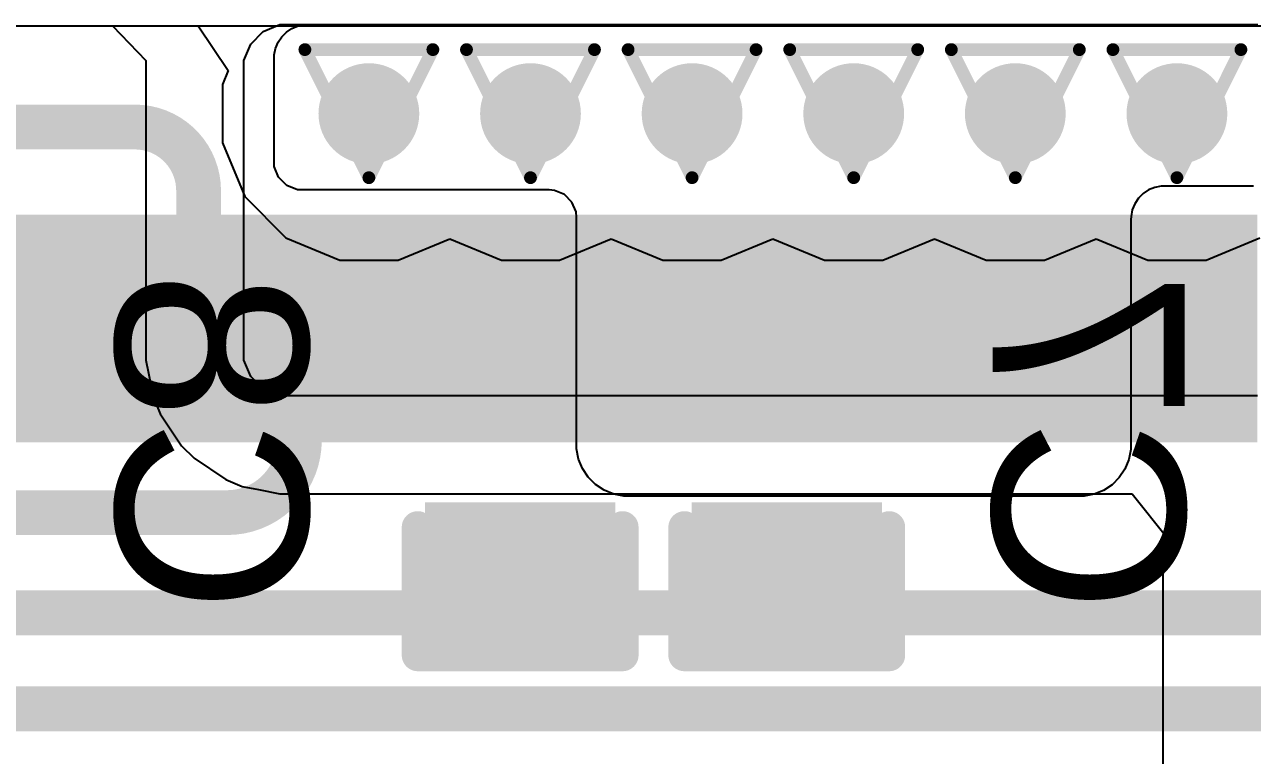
# Model space of a CAD drawing. Header units: inches. Extents: x -5 to 234, y -4 to 104.
# Drawn here: x 51.809 to 56.682, y 33.346 to 36.246 of the extents above; entities that cross this region are included whole.
import ezdxf

# ---------------------------------------------------------------- set-up
doc = ezdxf.new("R2010")
doc.units = ezdxf.units.IN
for name, color, linetype in [('Bottom Layer', 5, 'Continuous'), ('Bottom Overlay', 54, 'Continuous'), ('Bottom Paste', 16, 'Continuous'), ('Bottom Solder', 6, 'Continuous'), ('Drill Drawing', 1, 'Continuous'), ('GND', 16, 'Continuous'), ('POWER', 76, 'Continuous'), ('Top Layer', 1, 'Continuous'), ('Top Solder', 216, 'Continuous'), ('Via Holes', 16, 'Continuous')]:
    doc.layers.add(name, color=color, linetype=linetype)
doc.styles.add('Arial', font='', dxfattribs={"height": 0.2})
doc.styles.get('Arial').set_extended_font_data('Arial')

# ---------------------------------------------------------------- blocks, each defined once
blk = doc.blocks.new('DF40C_100DS_0_4V_51__8')
at = {"layer": 'Top Layer'}
for points in [[(-19.3, 0.35), (-19.1, 0.35), (-19.1, -0.35), (-19.3, -0.35)], [(-18.9, 0.35), (-18.7, 0.35), (-18.7, -0.35), (-18.9, -0.35)], [(-18.5, 0.35), (-18.3, 0.35), (-18.3, -0.35), (-18.5, -0.35)], [(-18.1, 0.35), (-17.9, 0.35), (-17.9, -0.35), (-18.1, -0.35)], [(-17.7, 0.35), (-17.5, 0.35), (-17.5, -0.35), (-17.7, -0.35)], [(-17.3, 0.35), (-17.1, 0.35), (-17.1, -0.35), (-17.3, -0.35)], [(-16.9, 0.35), (-16.7, 0.35), (-16.7, -0.35), (-16.9, -0.35)], [(-16.5, 0.35), (-16.3, 0.35), (-16.3, -0.35), (-16.5, -0.35)], [(-16.1, 0.35), (-15.9, 0.35), (-15.9, -0.35), (-16.1, -0.35)], [(-15.7, 0.35), (-15.5, 0.35), (-15.5, -0.35), (-15.7, -0.35)], [(-15.3, 0.35), (-15.1, 0.35), (-15.1, -0.35), (-15.3, -0.35)], [(-14.9, 0.35), (-14.7, 0.35), (-14.7, -0.35), (-14.9, -0.35)]]:
    blk.add_hatch(color=1, dxfattribs=at).paths.add_polyline_path(points)
at = {"layer": 'Top Solder'}
for points in [[(-19.8016, 0.4516), (-19.3984, 0.4516), (-19.3984, -0.4516), (-19.8016, -0.4516)], [(-19.4016, 0.4516), (-18.9984, 0.4516), (-18.9984, -0.4516), (-19.4016, -0.4516)], [(-19.0016, 0.4516), (-18.5984, 0.4516), (-18.5984, -0.4516), (-19.0016, -0.4516)], [(-18.6016, 0.4516), (-18.1984, 0.4516), (-18.1984, -0.4516), (-18.6016, -0.4516)], [(-18.2016, 0.4516), (-17.7984, 0.4516), (-17.7984, -0.4516), (-18.2016, -0.4516)], [(-17.8016, 0.4516), (-17.3984, 0.4516), (-17.3984, -0.4516), (-17.8016, -0.4516)], [(-17.4016, 0.4516), (-16.9984, 0.4516), (-16.9984, -0.4516), (-17.4016, -0.4516)], [(-17.0016, 0.4516), (-16.5984, 0.4516), (-16.5984, -0.4516), (-17.0016, -0.4516)], [(-16.6016, 0.4516), (-16.1984, 0.4516), (-16.1984, -0.4516), (-16.6016, -0.4516)], [(-16.2016, 0.4516), (-15.7984, 0.4516), (-15.7984, -0.4516), (-16.2016, -0.4516)], [(-15.8016, 0.4516), (-15.3984, 0.4516), (-15.3984, -0.4516), (-15.8016, -0.4516)], [(-15.4016, 0.4516), (-14.9984, 0.4516), (-14.9984, -0.4516), (-15.4016, -0.4516)], [(-15.0016, 0.4516), (-14.5984, 0.4516), (-14.5984, -0.4516), (-15.0016, -0.4516)]]:
    blk.add_hatch(color=216, dxfattribs=at).paths.add_polyline_path(points)
blk = doc.blocks.new('C___0402_B_150')
at = {"layer": 'Bottom Layer'}
for points in [[(-0.2413, 0.3175), (-0.2413, -0.3175), (-0.6985, -0.3175), (-0.6985, 0.3175)], [(0.6985, 0.3175), (0.6985, -0.3175), (0.2413, -0.3175), (0.2413, 0.3175)]]:
    blk.add_hatch(color=5, dxfattribs=at).paths.add_polyline_path(points)
at = {"layer": 'Bottom Paste'}
for points in [[(-0.2413, 0.3175), (-0.2413, -0.3175), (-0.6985, -0.3175), (-0.6985, 0.3175)], [(0.6985, 0.3175), (0.6985, -0.3175), (0.2413, -0.3175), (0.2413, 0.3175)]]:
    blk.add_hatch(color=16, dxfattribs=at).paths.add_polyline_path(points)
at = {"layer": 'Bottom Solder'}
for points in [[(-0.1813, 0.3775), (-0.1813, -0.3775), (-0.7585, -0.3775), (-0.7585, 0.3775)], [(0.7585, 0.3775), (0.7585, -0.3775), (0.1813, -0.3775), (0.1813, 0.3775)]]:
    blk.add_hatch(color=6, dxfattribs=at).paths.add_polyline_path(points)
at = {"layer": 'Bottom Overlay'}
for points in [[(-0.7874, 0.4064, 0.127, 0.127, 0), (-0.7874, -0.4064, 0.127, 0.127, 0)], [(-0.7874, 0.4064, 0.127, 0.127, 0), (-0.2794, 0.4064, 0.127, 0.127, 0)], [(0.2794, 0.4064, 0.127, 0.127, 0), (0.7874, 0.4064, 0.127, 0.127, 0)], [(0.7874, 0.4064, 0.127, 0.127, 0), (0.7874, -0.4064, 0.127, 0.127, 0)], [(-0.7874, -0.4064, 0.127, 0.127, 0), (-0.2794, -0.4064, 0.127, 0.127, 0)], [(0.2794, -0.4064, 0.127, 0.127, 0), (0.7874, -0.4064, 0.127, 0.127, 0)]]:
    blk.add_lwpolyline(points, format="xyseb", dxfattribs=at)
for points in [[(-0.8191, 0.4064, 0.0635, 0.0635, 1), (-0.7556, 0.4064, 0.0635, 0.0635, 1)], [(-0.8191, 0.4064, 0.0635, 0.0635, 1), (-0.7556, 0.4064, 0.0635, 0.0635, 1)], [(-0.3111, 0.4064, 0.0635, 0.0635, 1), (-0.2477, 0.4064, 0.0635, 0.0635, 1)], [(0.2477, 0.4064, 0.0635, 0.0635, 1), (0.3111, 0.4064, 0.0635, 0.0635, 1)], [(0.7556, 0.4064, 0.0635, 0.0635, 1), (0.8191, 0.4064, 0.0635, 0.0635, 1)], [(0.7556, 0.4064, 0.0635, 0.0635, 1), (0.8191, 0.4064, 0.0635, 0.0635, 1)], [(-0.8191, -0.4064, 0.0635, 0.0635, 1), (-0.7556, -0.4064, 0.0635, 0.0635, 1)], [(-0.8191, -0.4064, 0.0635, 0.0635, 1), (-0.7556, -0.4064, 0.0635, 0.0635, 1)], [(-0.3111, -0.4064, 0.0635, 0.0635, 1), (-0.2477, -0.4064, 0.0635, 0.0635, 1)], [(0.2477, -0.4064, 0.0635, 0.0635, 1), (0.3111, -0.4064, 0.0635, 0.0635, 1)], [(0.7556, -0.4064, 0.0635, 0.0635, 1), (0.8191, -0.4064, 0.0635, 0.0635, 1)], [(0.7556, -0.4064, 0.0635, 0.0635, 1), (0.8191, -0.4064, 0.0635, 0.0635, 1)]]:
    blk.add_lwpolyline(points, format="xyseb", close=True, dxfattribs=at)
blk = doc.blocks.new('C___0402_B_151')
at = {"layer": 'Bottom Layer'}
for points in [[(-0.2413, 0.3175), (-0.2413, -0.3175), (-0.6985, -0.3175), (-0.6985, 0.3175)], [(0.6985, 0.3175), (0.6985, -0.3175), (0.2413, -0.3175), (0.2413, 0.3175)]]:
    blk.add_hatch(color=5, dxfattribs=at).paths.add_polyline_path(points)
at = {"layer": 'Bottom Paste'}
for points in [[(-0.2413, 0.3175), (-0.2413, -0.3175), (-0.6985, -0.3175), (-0.6985, 0.3175)], [(0.6985, 0.3175), (0.6985, -0.3175), (0.2413, -0.3175), (0.2413, 0.3175)]]:
    blk.add_hatch(color=16, dxfattribs=at).paths.add_polyline_path(points)
at = {"layer": 'Bottom Solder'}
for points in [[(-0.1813, 0.3775), (-0.1813, -0.3775), (-0.7585, -0.3775), (-0.7585, 0.3775)], [(0.7585, 0.3775), (0.7585, -0.3775), (0.1813, -0.3775), (0.1813, 0.3775)]]:
    blk.add_hatch(color=6, dxfattribs=at).paths.add_polyline_path(points)
at = {"layer": 'Bottom Overlay'}
for points in [[(-0.2794, 0.4064, 0.127, 0.127, 0), (-0.7874, 0.4064, 0.127, 0.127, 0)], [(-0.7874, 0.4064, 0.127, 0.127, 0), (-0.7874, -0.4064, 0.127, 0.127, 0)], [(0.2794, 0.4064, 0.127, 0.127, 0), (0.7874, 0.4064, 0.127, 0.127, 0)], [(0.7874, 0.4064, 0.127, 0.127, 0), (0.7874, -0.4064, 0.127, 0.127, 0)], [(-0.7874, -0.4064, 0.127, 0.127, 0), (-0.2794, -0.4064, 0.127, 0.127, 0)], [(0.2794, -0.4064, 0.127, 0.127, 0), (0.7874, -0.4064, 0.127, 0.127, 0)]]:
    blk.add_lwpolyline(points, format="xyseb", dxfattribs=at)
for points in [[(-0.8191, 0.4064, 0.0635, 0.0635, 1), (-0.7556, 0.4064, 0.0635, 0.0635, 1)], [(-0.8191, 0.4064, 0.0635, 0.0635, 1), (-0.7556, 0.4064, 0.0635, 0.0635, 1)], [(-0.3112, 0.4064, 0.0635, 0.0635, 1), (-0.2477, 0.4064, 0.0635, 0.0635, 1)], [(0.2477, 0.4064, 0.0635, 0.0635, 1), (0.3111, 0.4064, 0.0635, 0.0635, 1)], [(0.7556, 0.4064, 0.0635, 0.0635, 1), (0.8191, 0.4064, 0.0635, 0.0635, 1)], [(0.7556, 0.4064, 0.0635, 0.0635, 1), (0.8191, 0.4064, 0.0635, 0.0635, 1)], [(-0.8191, -0.4064, 0.0635, 0.0635, 1), (-0.7556, -0.4064, 0.0635, 0.0635, 1)], [(-0.8191, -0.4064, 0.0635, 0.0635, 1), (-0.7556, -0.4064, 0.0635, 0.0635, 1)], [(-0.3112, -0.4064, 0.0635, 0.0635, 1), (-0.2477, -0.4064, 0.0635, 0.0635, 1)], [(0.2477, -0.4064, 0.0635, 0.0635, 1), (0.3111, -0.4064, 0.0635, 0.0635, 1)], [(0.7556, -0.4064, 0.0635, 0.0635, 1), (0.8191, -0.4064, 0.0635, 0.0635, 1)], [(0.7556, -0.4064, 0.0635, 0.0635, 1), (0.8191, -0.4064, 0.0635, 0.0635, 1)]]:
    blk.add_lwpolyline(points, format="xyseb", close=True, dxfattribs=at)

msp = doc.modelspace()

# ---------------------------------------------------------------- hatches: boundary and pattern name
at = {"layer": 'Bottom Layer'}
h = msp.add_hatch(color=5, dxfattribs=at)
edge = h.paths.add_edge_path()
edge.add_arc((53.1757, 35.8924), 0.2, 0, 360)
h = msp.add_hatch(color=5, dxfattribs=at)
edge = h.paths.add_edge_path()
edge.add_arc((53.8171, 35.8924), 0.2, 0, 360)
h = msp.add_hatch(color=5, dxfattribs=at)
edge = h.paths.add_edge_path()
edge.add_arc((54.4585, 35.8924), 0.2, 0, 360)
h = msp.add_hatch(color=5, dxfattribs=at)
edge = h.paths.add_edge_path()
edge.add_arc((55.0999, 35.8924), 0.2, 0, 360)
h = msp.add_hatch(color=5, dxfattribs=at)
edge = h.paths.add_edge_path()
edge.add_arc((55.7413, 35.8924), 0.2, 0, 360)
h = msp.add_hatch(color=5, dxfattribs=at)
edge = h.paths.add_edge_path()
edge.add_arc((56.3827, 35.8924), 0.2, 0, 360)
at = {"layer": 'GND'}
h = msp.add_hatch(color=16, dxfattribs=at)
edge = h.paths.add_edge_path()
edge.add_arc((53.1757, 35.8924), 0.2, 0, 360)
h = msp.add_hatch(color=16, dxfattribs=at)
edge = h.paths.add_edge_path()
edge.add_arc((53.8171, 35.8924), 0.2, 0, 360)
h = msp.add_hatch(color=16, dxfattribs=at)
edge = h.paths.add_edge_path()
edge.add_arc((54.4585, 35.8924), 0.2, 0, 360)
h = msp.add_hatch(color=16, dxfattribs=at)
edge = h.paths.add_edge_path()
edge.add_arc((55.0999, 35.8924), 0.2, 0, 360)
h = msp.add_hatch(color=16, dxfattribs=at)
edge = h.paths.add_edge_path()
edge.add_arc((55.7413, 35.8924), 0.2, 0, 360)
h = msp.add_hatch(color=16, dxfattribs=at)
edge = h.paths.add_edge_path()
edge.add_arc((56.3827, 35.8924), 0.2, 0, 360)
at = {"layer": 'POWER'}
h = msp.add_hatch(color=76, dxfattribs=at)
edge = h.paths.add_edge_path()
edge.add_arc((53.1757, 35.8924), 0.2, 0, 360)
h = msp.add_hatch(color=76, dxfattribs=at)
edge = h.paths.add_edge_path()
edge.add_arc((53.8171, 35.8924), 0.2, 0, 360)
h = msp.add_hatch(color=76, dxfattribs=at)
edge = h.paths.add_edge_path()
edge.add_arc((54.4585, 35.8924), 0.2, 0, 360)
h = msp.add_hatch(color=76, dxfattribs=at)
edge = h.paths.add_edge_path()
edge.add_arc((55.0999, 35.8924), 0.2, 0, 360)
h = msp.add_hatch(color=76, dxfattribs=at)
edge = h.paths.add_edge_path()
edge.add_arc((55.7413, 35.8924), 0.2, 0, 360)
h = msp.add_hatch(color=76, dxfattribs=at)
edge = h.paths.add_edge_path()
edge.add_arc((56.3827, 35.8924), 0.2, 0, 360)
at = {"layer": 'Top Layer'}
h = msp.add_hatch(color=1, dxfattribs=at)
edge = h.paths.add_edge_path()
edge.add_arc((53.1757, 35.8924), 0.2, 0, 360)
h = msp.add_hatch(color=1, dxfattribs=at)
edge = h.paths.add_edge_path()
edge.add_arc((53.8171, 35.8924), 0.2, 0, 360)
h = msp.add_hatch(color=1, dxfattribs=at)
edge = h.paths.add_edge_path()
edge.add_arc((54.4585, 35.8924), 0.2, 0, 360)
h = msp.add_hatch(color=1, dxfattribs=at)
edge = h.paths.add_edge_path()
edge.add_arc((55.0999, 35.8924), 0.2, 0, 360)
h = msp.add_hatch(color=1, dxfattribs=at)
edge = h.paths.add_edge_path()
edge.add_arc((55.7413, 35.8924), 0.2, 0, 360)
h = msp.add_hatch(color=1, dxfattribs=at)
edge = h.paths.add_edge_path()
edge.add_arc((56.3827, 35.8924), 0.2, 0, 360)
at = {"layer": 'Via Holes'}
h = msp.add_hatch(color=7, dxfattribs=at)
edge = h.paths.add_edge_path()
edge.add_arc((53.1757, 35.8924), 0.1, 0, 360)
h = msp.add_hatch(color=7, dxfattribs=at)
edge = h.paths.add_edge_path()
edge.add_arc((53.8171, 35.8924), 0.1, 0, 360)
h = msp.add_hatch(color=7, dxfattribs=at)
edge = h.paths.add_edge_path()
edge.add_arc((54.4585, 35.8924), 0.1, 0, 360)
h = msp.add_hatch(color=7, dxfattribs=at)
edge = h.paths.add_edge_path()
edge.add_arc((55.0999, 35.8924), 0.1, 0, 360)
h = msp.add_hatch(color=7, dxfattribs=at)
edge = h.paths.add_edge_path()
edge.add_arc((55.7413, 35.8924), 0.1, 0, 360)
h = msp.add_hatch(color=7, dxfattribs=at)
edge = h.paths.add_edge_path()
edge.add_arc((56.3827, 35.8924), 0.1, 0, 360)

# ---------------------------------------------------------------- linework, layer by layer
at = {"layer": 'Bottom Layer'}
for p, q in [((49.6744, 36.241), (52.1578, 36.241)), ((52.1578, 36.241), (52.2911, 36.1034)), ((52.7067, 36.1687), (52.7567, 36.2187)), ((52.7567, 36.2187), (52.822, 36.2458)), ((52.822, 36.2458), (56.6674, 36.2458)), ((56.6674, 36.2458), (56.7028, 36.2458)), ((52.6796, 36.1034), (52.7067, 36.1687)), ((52.2911, 36.1034), (52.2911, 34.915)), ((52.6796, 34.915), (52.6796, 36.1034)), ((52.2911, 34.915), (52.3207, 34.7664)), ((52.7067, 34.8497), (52.6796, 34.915)), ((52.7567, 34.7997), (52.7067, 34.8497)), ((52.822, 34.7726), (52.7567, 34.7997)), ((52.3207, 34.7664), (52.3478, 34.701)), ((52.8574, 34.7726), (52.822, 34.7726)), ((56.6674, 34.7726), (52.8574, 34.7726)), ((56.7028, 34.7726), (56.6674, 34.7726)), ((56.6674, 34.7726), (56.6674, 34.7726)), ((52.3478, 34.701), (52.432, 34.575)), ((52.432, 34.575), (52.482, 34.525)), ((52.482, 34.525), (52.608, 34.4408)), ((52.608, 34.4408), (52.6734, 34.4137)), ((52.6734, 34.4137), (52.6734, 34.4137)), ((52.6734, 34.4137), (52.6734, 34.4137)), ((52.6734, 34.4137), (52.7376, 34.4009)), ((52.7376, 34.4009), (52.822, 34.3841)), ((52.822, 34.3841), (52.822, 34.3841)), ((52.822, 34.3841), (52.8221, 34.3841)), ((52.8221, 34.3841), (52.8574, 34.3841)), ((52.8574, 34.3841), (56.2048, 34.3841)), ((56.2048, 34.3841), (56.346, 34.2063)), ((56.346, 34.2063), (56.3321, 34.101)), ((56.3321, 34.101), (56.3272, 34.0766)), ((56.3272, 34.0766), (56.3272, 33.0615))]:
    msp.add_line(p, q, dxfattribs=at)
at = {"layer": 'Drill Drawing'}
for points in [[(52.9217, 36.1464, 0.0508, 0.0508, 0), (53.4297, 36.1464, 0.0508, 0.0508, 0)], [(52.9217, 36.1464, 0.0508, 0.0508, 0), (53.1757, 35.6384, 0.0508, 0.0508, 0)], [(53.1757, 35.6384, 0.0508, 0.0508, 0), (53.4297, 36.1464, 0.0508, 0.0508, 0)], [(53.5631, 36.1464, 0.0508, 0.0508, 0), (54.0711, 36.1464, 0.0508, 0.0508, 0)], [(53.5631, 36.1464, 0.0508, 0.0508, 0), (53.8171, 35.6384, 0.0508, 0.0508, 0)], [(53.8171, 35.6384, 0.0508, 0.0508, 0), (54.0711, 36.1464, 0.0508, 0.0508, 0)], [(54.2045, 36.1464, 0.0508, 0.0508, 0), (54.7125, 36.1464, 0.0508, 0.0508, 0)], [(54.2045, 36.1464, 0.0508, 0.0508, 0), (54.4585, 35.6384, 0.0508, 0.0508, 0)], [(54.4585, 35.6384, 0.0508, 0.0508, 0), (54.7125, 36.1464, 0.0508, 0.0508, 0)], [(54.8459, 36.1464, 0.0508, 0.0508, 0), (55.3539, 36.1464, 0.0508, 0.0508, 0)], [(54.8459, 36.1464, 0.0508, 0.0508, 0), (55.0999, 35.6384, 0.0508, 0.0508, 0)], [(55.0999, 35.6384, 0.0508, 0.0508, 0), (55.3539, 36.1464, 0.0508, 0.0508, 0)], [(55.4873, 36.1464, 0.0508, 0.0508, 0), (55.9953, 36.1464, 0.0508, 0.0508, 0)], [(55.4873, 36.1464, 0.0508, 0.0508, 0), (55.7413, 35.6384, 0.0508, 0.0508, 0)], [(55.7413, 35.6384, 0.0508, 0.0508, 0), (55.9953, 36.1464, 0.0508, 0.0508, 0)], [(56.1287, 36.1464, 0.0508, 0.0508, 0), (56.6367, 36.1464, 0.0508, 0.0508, 0)], [(56.1287, 36.1464, 0.0508, 0.0508, 0), (56.3827, 35.6384, 0.0508, 0.0508, 0)], [(56.3827, 35.6384, 0.0508, 0.0508, 0), (56.6367, 36.1464, 0.0508, 0.0508, 0)]]:
    msp.add_lwpolyline(points, format="xyseb", dxfattribs=at)
for points in [[(52.909, 36.1464, 0.0254, 0.0254, 1), (52.9344, 36.1464, 0.0254, 0.0254, 1)], [(52.909, 36.1464, 0.0254, 0.0254, 1), (52.9344, 36.1464, 0.0254, 0.0254, 1)], [(53.417, 36.1464, 0.0254, 0.0254, 1), (53.4424, 36.1464, 0.0254, 0.0254, 1)], [(53.417, 36.1464, 0.0254, 0.0254, 1), (53.4424, 36.1464, 0.0254, 0.0254, 1)], [(53.5504, 36.1464, 0.0254, 0.0254, 1), (53.5758, 36.1464, 0.0254, 0.0254, 1)], [(53.5504, 36.1464, 0.0254, 0.0254, 1), (53.5758, 36.1464, 0.0254, 0.0254, 1)], [(54.0584, 36.1464, 0.0254, 0.0254, 1), (54.0838, 36.1464, 0.0254, 0.0254, 1)], [(54.0584, 36.1464, 0.0254, 0.0254, 1), (54.0838, 36.1464, 0.0254, 0.0254, 1)], [(54.1918, 36.1464, 0.0254, 0.0254, 1), (54.2172, 36.1464, 0.0254, 0.0254, 1)], [(54.1918, 36.1464, 0.0254, 0.0254, 1), (54.2172, 36.1464, 0.0254, 0.0254, 1)], [(54.6998, 36.1464, 0.0254, 0.0254, 1), (54.7252, 36.1464, 0.0254, 0.0254, 1)], [(54.6998, 36.1464, 0.0254, 0.0254, 1), (54.7252, 36.1464, 0.0254, 0.0254, 1)], [(54.8332, 36.1464, 0.0254, 0.0254, 1), (54.8586, 36.1464, 0.0254, 0.0254, 1)], [(54.8332, 36.1464, 0.0254, 0.0254, 1), (54.8586, 36.1464, 0.0254, 0.0254, 1)], [(55.3412, 36.1464, 0.0254, 0.0254, 1), (55.3666, 36.1464, 0.0254, 0.0254, 1)], [(55.3412, 36.1464, 0.0254, 0.0254, 1), (55.3666, 36.1464, 0.0254, 0.0254, 1)], [(55.4746, 36.1464, 0.0254, 0.0254, 1), (55.5, 36.1464, 0.0254, 0.0254, 1)], [(55.4746, 36.1464, 0.0254, 0.0254, 1), (55.5, 36.1464, 0.0254, 0.0254, 1)], [(55.9826, 36.1464, 0.0254, 0.0254, 1), (56.008, 36.1464, 0.0254, 0.0254, 1)], [(55.9826, 36.1464, 0.0254, 0.0254, 1), (56.008, 36.1464, 0.0254, 0.0254, 1)], [(56.116, 36.1464, 0.0254, 0.0254, 1), (56.1414, 36.1464, 0.0254, 0.0254, 1)], [(56.116, 36.1464, 0.0254, 0.0254, 1), (56.1414, 36.1464, 0.0254, 0.0254, 1)], [(56.624, 36.1464, 0.0254, 0.0254, 1), (56.6494, 36.1464, 0.0254, 0.0254, 1)], [(56.624, 36.1464, 0.0254, 0.0254, 1), (56.6494, 36.1464, 0.0254, 0.0254, 1)], [(53.163, 35.6384, 0.0254, 0.0254, 1), (53.1884, 35.6384, 0.0254, 0.0254, 1)], [(53.163, 35.6384, 0.0254, 0.0254, 1), (53.1884, 35.6384, 0.0254, 0.0254, 1)], [(53.8044, 35.6384, 0.0254, 0.0254, 1), (53.8298, 35.6384, 0.0254, 0.0254, 1)], [(53.8044, 35.6384, 0.0254, 0.0254, 1), (53.8298, 35.6384, 0.0254, 0.0254, 1)], [(54.4458, 35.6384, 0.0254, 0.0254, 1), (54.4712, 35.6384, 0.0254, 0.0254, 1)], [(54.4458, 35.6384, 0.0254, 0.0254, 1), (54.4712, 35.6384, 0.0254, 0.0254, 1)], [(55.0872, 35.6384, 0.0254, 0.0254, 1), (55.1126, 35.6384, 0.0254, 0.0254, 1)], [(55.0872, 35.6384, 0.0254, 0.0254, 1), (55.1126, 35.6384, 0.0254, 0.0254, 1)], [(55.7286, 35.6384, 0.0254, 0.0254, 1), (55.754, 35.6384, 0.0254, 0.0254, 1)], [(55.7286, 35.6384, 0.0254, 0.0254, 1), (55.754, 35.6384, 0.0254, 0.0254, 1)], [(56.37, 35.6384, 0.0254, 0.0254, 1), (56.3954, 35.6384, 0.0254, 0.0254, 1)], [(56.37, 35.6384, 0.0254, 0.0254, 1), (56.3954, 35.6384, 0.0254, 0.0254, 1)]]:
    msp.add_lwpolyline(points, format="xyseb", close=True, dxfattribs=at)
at = {"layer": 'GND'}
for p, q in [((49.6744, 36.241), (52.4988, 36.241)), ((52.4988, 36.241), (52.6176, 36.0632)), ((52.6176, 36.0632), (52.5947, 36.0079)), ((52.5947, 36.0079), (52.5947, 35.7768)), ((52.5947, 35.7768), (52.6832, 35.5633)), ((52.6832, 35.5633), (52.8466, 35.3998)), ((52.8466, 35.3998), (53.0602, 35.3114)), ((53.2913, 35.3114), (53.4964, 35.3963)), ((53.4964, 35.3963), (53.7016, 35.3114)), ((53.9327, 35.3114), (54.1378, 35.3963)), ((54.1378, 35.3963), (54.343, 35.3114)), ((54.5741, 35.3114), (54.7792, 35.3963)), ((54.7792, 35.3963), (54.9843, 35.3114)), ((55.2155, 35.3114), (55.4206, 35.3963)), ((55.4206, 35.3963), (55.6257, 35.3114)), ((55.8569, 35.3114), (56.062, 35.3963)), ((56.062, 35.3963), (56.2671, 35.3114)), ((56.4983, 35.3114), (56.7118, 35.3998)), ((53.0602, 35.3114), (53.2913, 35.3114)), ((53.7016, 35.3114), (53.9327, 35.3114)), ((54.343, 35.3114), (54.5741, 35.3114)), ((54.9843, 35.3114), (55.2155, 35.3114)), ((55.6257, 35.3114), (55.8569, 35.3114)), ((56.2671, 35.3114), (56.4983, 35.3114))]:
    msp.add_line(p, q, dxfattribs=at)
at = {"layer": 'POWER'}
msp.add_line((49.6744, 36.241), (56.7754, 36.241), dxfattribs=at)
at = {"layer": 'Top Layer'}
for p, q in [((52.8297, 36.1973), (52.8484, 36.2159)), ((52.8484, 36.2159), (52.8703, 36.2306)), ((52.8703, 36.2306), (52.8946, 36.2407)), ((52.8946, 36.2407), (52.9204, 36.2458)), ((52.9204, 36.2458), (52.9336, 36.2458)), ((52.9336, 36.2458), (52.9336, 36.2458)), ((52.9336, 36.2458), (55.0905, 36.2458)), ((55.0905, 36.2458), (56.6794, 36.2458)), ((56.6794, 36.2458), (56.7034, 36.2458)), ((52.805, 36.1511), (52.8151, 36.1754)), ((52.8151, 36.1754), (52.8297, 36.1973)), ((52.7999, 36.1253), (52.805, 36.1511)), ((52.7999, 36.1121), (52.7999, 36.1253)), ((52.7999, 35.7054), (52.7999, 36.1121)), ((52.7999, 35.6825), (52.7999, 35.7054)), ((52.7999, 35.7054), (52.7999, 35.7054)), ((52.8175, 35.6401), (52.7999, 35.6825)), ((52.8499, 35.6077), (52.8175, 35.6401)), ((52.8923, 35.5901), (52.8499, 35.6077)), ((52.9152, 35.5901), (52.8923, 35.5901)), ((53.8914, 35.5901), (52.9152, 35.5901)), ((53.9126, 35.588), (53.8914, 35.5901)), ((53.8914, 35.5901), (53.8914, 35.5901)), ((53.9517, 35.5718), (53.9126, 35.588)), ((56.2487, 35.5751), (56.2302, 35.5566)), ((56.2704, 35.5896), (56.2487, 35.5751)), ((56.2946, 35.5996), (56.2704, 35.5896)), ((56.3202, 35.6047), (56.2946, 35.5996)), ((56.3333, 35.6053), (56.3202, 35.6047)), ((56.686, 35.6053), (56.3333, 35.6053)), ((53.9816, 35.5419), (53.9517, 35.5718)), ((53.9978, 35.5028), (53.9816, 35.5419)), ((56.2157, 35.5348), (56.2057, 35.5107)), ((56.2302, 35.5566), (56.2157, 35.5348)), ((53.9999, 35.4816), (53.9978, 35.5028)), ((53.9999, 34.583), (53.9999, 35.4816)), ((56.2006, 35.485), (56.1999, 35.472)), ((56.2057, 35.5107), (56.2006, 35.485)), ((56.1999, 35.472), (56.1999, 35.472)), ((56.1999, 35.472), (56.1999, 34.5801)), ((53.9999, 34.5624), (53.9999, 34.583)), ((53.9999, 34.583), (53.9999, 34.583)), ((54.0079, 34.5221), (53.9999, 34.5624)), ((56.1999, 34.5599), (56.192, 34.5201)), ((56.1999, 34.5801), (56.1999, 34.5599)), ((54.0237, 34.4841), (54.0079, 34.5221)), ((56.192, 34.5201), (56.1765, 34.4826)), ((54.0465, 34.45), (54.0237, 34.4841)), ((56.1765, 34.4826), (56.154, 34.4489)), ((54.0756, 34.4209), (54.0465, 34.45)), ((54.1097, 34.3981), (54.0756, 34.4209)), ((56.1253, 34.4202), (56.0916, 34.3977)), ((56.154, 34.4489), (56.1253, 34.4202)), ((54.1477, 34.3823), (54.1097, 34.3981)), ((54.188, 34.3743), (54.1477, 34.3823)), ((54.2086, 34.3743), (54.188, 34.3743)), ((55.9941, 34.3743), (54.2086, 34.3743)), ((56.0144, 34.3743), (55.9941, 34.3743)), ((55.9941, 34.3743), (55.9941, 34.3743)), ((56.0541, 34.3822), (56.0144, 34.3743)), ((56.0916, 34.3977), (56.0541, 34.3822))]:
    msp.add_line(p, q, dxfattribs=at)
for points in [[(49.022, 35.8394, 0.1778, 0.1778, 0), (52.2472, 35.8394, 0.1778, 0.1778, 0)], [(52.2472, 35.8394, 0.1778, 0.1778, -0.414214), (52.4999, 35.5867, 0.1778, 0.1778, 0)], [(52.4999, 35.5867, 0.1778, 0.1778, 0), (52.4999, 35.261, 0.1778, 0.1778, 0)], [(52.4999, 34.9999, 0.1778, 0.1778, 0), (52.4999, 35.261, 0.1778, 0.1778, 0)], [(52.8999, 34.5965, 0.1778, 0.1778, 0), (52.8999, 34.9999, 0.1778, 0.1778, 0)], [(52.8999, 34.5965, 0.1778, 0.1778, -0.414214), (52.613, 34.3096, 0.1778, 0.1778, 0)], [(44.936, 34.3096, 0.1778, 0.1778, 0), (52.613, 34.3096, 0.1778, 0.1778, 0)], [(45.3775, 33.9123, 0.1778, 0.1778, 0), (57.813, 33.9123, 0.1778, 0.1778, 0)], [(45.9541, 33.5313, 0.1778, 0.1778, 0), (58.6109, 33.5313, 0.1778, 0.1778, 0)]]:
    msp.add_lwpolyline(points, format="xyseb", dxfattribs=at)
for points in [[(52.2028, 35.8394, 0.0889, 0.0889, 1), (52.2917, 35.8394, 0.0889, 0.0889, 1)], [(52.2028, 35.8394, 0.0889, 0.0889, 1), (52.2917, 35.8394, 0.0889, 0.0889, 1)], [(52.4555, 35.5867, 0.0889, 0.0889, 1), (52.5444, 35.5867, 0.0889, 0.0889, 1)], [(52.4555, 35.5867, 0.0889, 0.0889, 1), (52.5444, 35.5867, 0.0889, 0.0889, 1)], [(52.4555, 35.261, 0.0889, 0.0889, 1), (52.5444, 35.261, 0.0889, 0.0889, 1)], [(52.4555, 35.261, 0.0889, 0.0889, 1), (52.5444, 35.261, 0.0889, 0.0889, 1)], [(52.4555, 34.9999, 0.0889, 0.0889, 1), (52.5444, 34.9999, 0.0889, 0.0889, 1)], [(52.8555, 34.9999, 0.0889, 0.0889, 1), (52.9444, 34.9999, 0.0889, 0.0889, 1)], [(52.8555, 34.5965, 0.0889, 0.0889, 1), (52.9444, 34.5965, 0.0889, 0.0889, 1)], [(52.8555, 34.5965, 0.0889, 0.0889, 1), (52.9444, 34.5965, 0.0889, 0.0889, 1)], [(52.5686, 34.3096, 0.0889, 0.0889, 1), (52.6575, 34.3096, 0.0889, 0.0889, 1)], [(52.5686, 34.3096, 0.0889, 0.0889, 1), (52.6575, 34.3096, 0.0889, 0.0889, 1)]]:
    msp.add_lwpolyline(points, format="xyseb", close=True, dxfattribs=at)

# ---------------------------------------------------------------- block references
msp.add_blockref('DF40C_100DS_0_4V_51__8', (71.3, 35.0399))
at = {"rotation": 90}
for name, p in [('C___0402_B_150', (53.7761, 34.5313)), ('C___0402_B_151', (54.8342, 34.5313))]:
    msp.add_blockref(name, p, dxfattribs=at)

# ---------------------------------------------------------------- texts
at = {"layer": 'Bottom Overlay', "style": 'Arial', "text_generation_flag": 2}
for s, p in [('C8', (52.1717, 33.9092)), ('C7', (55.6514, 33.9092))]:
    msp.add_text(s, height=0.762, rotation=270, dxfattribs=at).set_placement(p)

doc.saveas('drawing.dxf')
